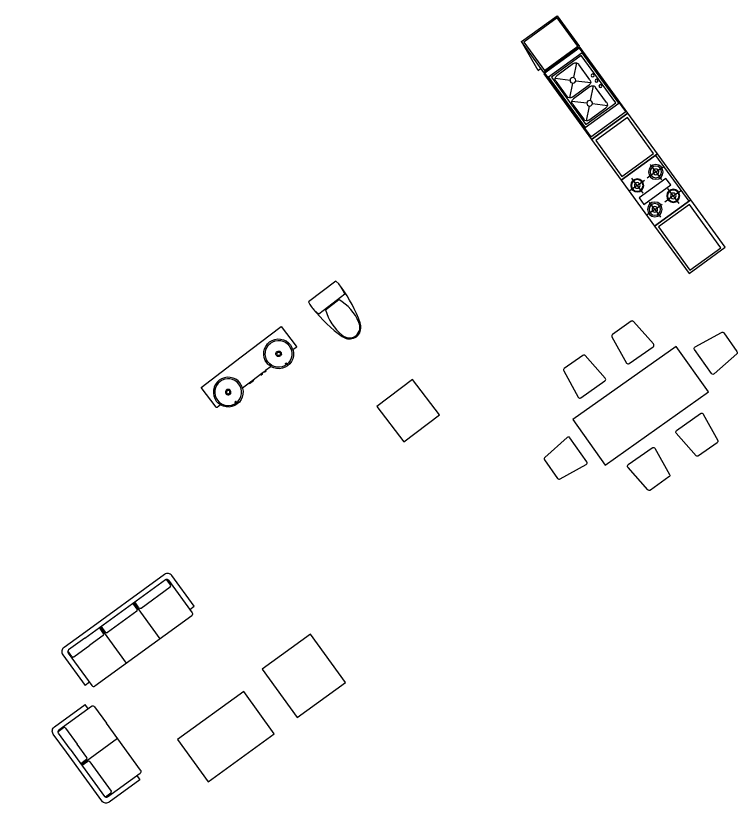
# Model space of a CAD drawing. Header units: inches. Extents: x -902 to 12417, y -2973 to 6117.
# Drawn here: x 108.05 to 117.76, y 36.6 to 47.2 of the extents above; entities that cross this region are included whole.
import ezdxf

# ---------------------------------------------------------------- set-up
doc = ezdxf.new("R2010")
doc.units = ezdxf.units.IN
doc.header["$MEASUREMENT"] = 0
doc.layers.add('ARREDAMENTO', color=255, linetype='Continuous')

# ---------------------------------------------------------------- blocks, each defined once
blk = doc.blocks.new('WCLOS-04')
at = {"linetype": 'Continuous'}
for p, q in [((0, 9.81), (0, -9.81)), ((9, 9.31), (9, -9.31)), ((9.41, -4.78), (9.41, 4.78))]:
    blk.add_line(p, q, dxfattribs=at)
blk.add_lwpolyline([(9, 9.31), (6.74, 9.82), (4.54, 10.06), (2.23, 10.06), (0, 9.81)])
for centre, radius, start, end in [((3.13, -70.97), 81.02, 72.7523, 88.7776), ((19.71, -19.92), 26.76, 75.2214, 112.6263), ((24.69, -1.03), 7.23, 43.1457, 75.2214), ((25, -0.54), 7.27, 20.4524, 72.7523), ((25.79, 0), 5.72, 316.8543, 43.1457), ((26.45, 0), 5.72, 339.5476, 20.4524), ((24.69, 1.03), 7.23, 284.7786, 316.8543), ((25, 0.54), 7.27, 287.2477, 339.5476), ((3.13, 70.97), 81.02, 271.2224, 287.2477), ((19.71, 19.92), 26.76, 247.3737, 284.7786)]:
    blk.add_arc(centre, radius, start, end)
for start, end in [(260.5377, 277.7399), (277.7399, 285.822)]:
    blk.add_arc((3.39, 10.5), 20.59, start, end, dxfattribs=at)
blk = doc.blocks.new('tavolo')
for points in [[(34.371, 38.846, -0.382162), (34.404, 38.845), (34.695, 38.567, -0.447008), (34.694, 38.53), (34.392, 38.277, -0.447008), (34.355, 38.282), (34.132, 38.617, -0.382162), (34.137, 38.65)], [(35.625, 38.791, 0.382162), (35.592, 38.796), (35.256, 38.573, 0.447008), (35.251, 38.536), (35.504, 38.234, 0.447008), (35.541, 38.233), (35.82, 38.524, 0.382162), (35.821, 38.557)], [(33.763, 38.337, -0.382162), (33.796, 38.336), (34.087, 38.057, -0.447008), (34.086, 38.02), (33.783, 37.767, -0.447008), (33.747, 37.772), (33.524, 38.108, -0.382162), (33.529, 38.141)], [(35.655, 37.313, 0.382162), (35.66, 37.346), (35.437, 37.682, 0.447008), (35.4, 37.687), (35.098, 37.434, 0.447008), (35.097, 37.397), (35.388, 37.118, 0.382162), (35.421, 37.117)], [(33.363, 36.897, -0.382162), (33.364, 36.93), (33.642, 37.221, -0.447008), (33.68, 37.22), (33.933, 36.918, -0.447008), (33.928, 36.881), (33.592, 36.658, -0.382162), (33.559, 36.663)], [(35.047, 36.804, 0.382162), (35.052, 36.837), (34.829, 37.172, 0.447008), (34.792, 37.177), (34.49, 36.924, 0.447008), (34.489, 36.887), (34.78, 36.609, 0.382162), (34.813, 36.608)]]:
    blk.add_lwpolyline(points, format="xyb", close=True)
blk.add_lwpolyline([(33.7, 37.469), (34.181, 36.894), (35.484, 37.985), (35.003, 38.56)], close=True)
blk = doc.blocks.new('cucina')
at = {"ltscale": 0.02}
for p, q in [((32.311, 34.659), (32.311, 35.259)), ((32.311, 35.259), (33.098, 35.259)), ((33.098, 35.259), (33.098, 34.659)), ((33.098, 34.659), (33.098, 35.259)), ((33.098, 35.259), (33.86, 35.259)), ((33.86, 35.227), (33.098, 35.227)), ((33.279, 35.101), (33.279, 35.22)), ((33.677, 35.101), (33.677, 35.22)), ((33.86, 35.259), (33.86, 34.659)), ((33.86, 34.659), (33.86, 35.259)), ((33.86, 35.259), (34.535, 35.259)), ((34.535, 35.259), (35.625, 35.259)), ((34.535, 35.259), (34.535, 34.659)), ((34.535, 34.659), (34.535, 35.259)), ((34.535, 35.259), (34.535, 34.659)), ((34.535, 35.259), (34.535, 34.659)), ((34.716, 35.24), (35.555, 35.24)), ((34.716, 34.682), (34.716, 35.24)), ((35.555, 35.24), (35.555, 34.682)), ((35.625, 35.259), (35.625, 34.659)), ((33.279, 35.101), (33.15, 35.101)), ((33.279, 35.101), (33.402, 35.101)), ((33.279, 35.101), (33.279, 34.959)), ((33.677, 35.101), (33.548, 35.101)), ((33.677, 35.101), (33.677, 34.959)), ((33.677, 35.101), (33.799, 35.101)), ((34.919, 34.951), (34.782, 35.099)), ((34.818, 35.113), (35.072, 35.113)), ((35.108, 35.099), (34.971, 34.951)), ((35.3, 34.951), (35.163, 35.099)), ((35.199, 35.113), (35.453, 35.113)), ((35.489, 35.099), (35.352, 34.951)), ((34.767, 34.783), (34.767, 35.063)), ((35.123, 35.063), (35.123, 34.783)), ((35.148, 34.783), (35.148, 35.063)), ((35.504, 35.063), (35.504, 34.783)), ((33.278, 34.794), (33.278, 34.913)), ((33.677, 34.792), (33.677, 34.912)), ((34.919, 34.895), (34.782, 34.747)), ((35.108, 34.747), (34.971, 34.895)), ((35.3, 34.895), (35.163, 34.747)), ((35.489, 34.747), (35.352, 34.895)), ((33.278, 34.794), (33.149, 34.794)), ((33.278, 34.794), (33.4, 34.794)), ((33.278, 34.794), (33.278, 34.652)), ((33.677, 34.792), (33.548, 34.792)), ((33.677, 34.792), (33.799, 34.792)), ((33.677, 34.792), (33.677, 34.65)), ((35.555, 34.682), (34.716, 34.682)), ((35.072, 34.732), (34.818, 34.732)), ((35.453, 34.732), (35.199, 34.732)), ((35.705, 34.624), (36.153, 34.67)), ((35.705, 34.624), (35.714, 34.67)), ((33.098, 34.659), (32.311, 34.659)), ((33.86, 34.659), (33.098, 34.659)), ((34.535, 34.659), (33.86, 34.659)), ((35.625, 34.659), (34.535, 34.659))]:
    blk.add_line(p, q, dxfattribs=at)
for points in [[(33.058, 35.207), (33.058, 34.696), (32.342, 34.696), (32.342, 35.207)], [(34.49, 35.222), (34.49, 34.696), (33.897, 34.696), (33.897, 35.222)], [(35.531, 34.715), (34.744, 34.715), (34.744, 35.211), (35.531, 35.211)], [(35.642, 35.261), (35.642, 34.67), (36.153, 34.67), (36.153, 35.261)], [(36.131, 35.246), (36.131, 34.691), (35.66, 34.691), (35.66, 35.246)], [(33.528, 35.159), (33.528, 34.716), (33.418, 34.716), (33.418, 35.159)]]:
    blk.add_lwpolyline(points, close=True, dxfattribs=at)
blk.add_lwpolyline([(35.625, 34.672), (34.571, 34.672), (34.571, 35.25), (35.625, 35.25)], dxfattribs=at)
for centre, radius in [((33.677, 35.101), 0.099), ((33.28, 35.101), 0.088), ((33.279, 35.101), 0.0778), ((33.279, 35.101), 0.0378), ((33.677, 35.101), 0.0778), ((33.677, 35.101), 0.0378), ((35.047, 35.177), 0.0201), ((35.135, 35.177), 0.0201), ((35.224, 35.177), 0.0201), ((33.278, 34.794), 0.099), ((34.945, 34.923), 0.0381), ((35.326, 34.923), 0.0381), ((33.278, 34.794), 0.0778), ((33.278, 34.794), 0.0378), ((33.677, 34.792), 0.0881), ((33.677, 34.792), 0.0778), ((33.677, 34.792), 0.0378)]:
    blk.add_circle(centre, radius, dxfattribs=at)
for centre, start, end in [((34.818, 35.063), 90, 180), ((35.072, 35.063), 0, 90), ((35.199, 35.063), 90, 180), ((35.453, 35.063), 0, 90), ((34.818, 34.783), 180, 270), ((35.072, 34.783), 270, 0), ((35.199, 34.783), 180, 270), ((35.453, 34.783), 270, 0)]:
    blk.add_arc(centre, 0.0508, start, end, dxfattribs=at)
blk = doc.blocks.new('laavabo')
for p, q in [((35.99, 42.839), (35.959, 42.814)), ((36.024, 42.857), (35.99, 42.839)), ((36.032, 42.839), (36.001, 42.822)), ((36.062, 42.869), (36.024, 42.857)), ((36.066, 42.849), (36.032, 42.839)), ((36.101, 42.873), (36.062, 42.869)), ((36.101, 42.853), (36.066, 42.849)), ((36.14, 42.869), (36.101, 42.873)), ((36.136, 42.849), (36.101, 42.853)), ((36.17, 42.839), (36.136, 42.849)), ((36.177, 42.857), (36.14, 42.869)), ((36.201, 42.822), (36.17, 42.839)), ((36.212, 42.839), (36.177, 42.857)), ((36.242, 42.814), (36.212, 42.839)), ((36.809, 42.814), (36.84, 42.839)), ((36.84, 42.839), (36.874, 42.857)), ((36.851, 42.822), (36.882, 42.839)), ((36.874, 42.857), (36.912, 42.869)), ((36.882, 42.839), (36.916, 42.849)), ((36.912, 42.869), (36.951, 42.873)), ((36.916, 42.849), (36.951, 42.853)), ((36.951, 42.873), (36.99, 42.869)), ((36.951, 42.853), (36.986, 42.849)), ((36.986, 42.849), (37.02, 42.839)), ((36.99, 42.869), (37.027, 42.857)), ((37.02, 42.839), (37.051, 42.822)), ((37.027, 42.857), (37.062, 42.839)), ((37.062, 42.839), (37.092, 42.814)), ((35.916, 42.749), (35.905, 42.712)), ((35.935, 42.784), (35.916, 42.749)), ((35.935, 42.741), (35.924, 42.708)), ((35.959, 42.814), (35.935, 42.784)), ((35.951, 42.773), (35.935, 42.741)), ((35.974, 42.8), (35.951, 42.773)), ((36.001, 42.822), (35.974, 42.8)), ((36.228, 42.8), (36.201, 42.822)), ((36.251, 42.773), (36.228, 42.8)), ((36.267, 42.784), (36.242, 42.814)), ((36.267, 42.741), (36.251, 42.773)), ((36.286, 42.749), (36.267, 42.784)), ((36.277, 42.708), (36.267, 42.741)), ((36.297, 42.712), (36.286, 42.749)), ((36.755, 42.712), (36.766, 42.749)), ((36.766, 42.749), (36.785, 42.784)), ((36.774, 42.708), (36.785, 42.741)), ((36.785, 42.784), (36.809, 42.814)), ((36.785, 42.741), (36.801, 42.773)), ((36.801, 42.773), (36.824, 42.8)), ((36.824, 42.8), (36.851, 42.822)), ((37.051, 42.822), (37.078, 42.8)), ((37.078, 42.8), (37.101, 42.773)), ((37.092, 42.814), (37.117, 42.784)), ((37.101, 42.773), (37.117, 42.741)), ((37.117, 42.784), (37.136, 42.749)), ((37.117, 42.741), (37.127, 42.708)), ((37.136, 42.749), (37.147, 42.712)), ((35.905, 42.712), (35.901, 42.673)), ((35.901, 42.673), (35.904, 42.643)), ((35.905, 42.634), (35.904, 42.643)), ((35.916, 42.598), (35.905, 42.634)), ((35.924, 42.708), (35.921, 42.673)), ((35.921, 42.673), (35.924, 42.637)), ((35.924, 42.637), (35.935, 42.604)), ((36.067, 42.69), (36.064, 42.678)), ((36.064, 42.678), (36.064, 42.667)), ((36.064, 42.667), (36.067, 42.656)), ((36.074, 42.699), (36.067, 42.69)), ((36.067, 42.656), (36.074, 42.646)), ((36.084, 42.706), (36.074, 42.699)), ((36.074, 42.646), (36.084, 42.639)), ((36.08, 42.683), (36.078, 42.676)), ((36.078, 42.676), (36.078, 42.669)), ((36.078, 42.669), (36.08, 42.662)), ((36.085, 42.689), (36.08, 42.683)), ((36.08, 42.662), (36.085, 42.656)), ((36.095, 42.71), (36.084, 42.706)), ((36.084, 42.639), (36.095, 42.636)), ((36.09, 42.693), (36.085, 42.689)), ((36.085, 42.656), (36.09, 42.652)), ((36.097, 42.695), (36.09, 42.693)), ((36.09, 42.652), (36.097, 42.65)), ((36.107, 42.71), (36.095, 42.71)), ((36.095, 42.636), (36.107, 42.636)), ((36.104, 42.695), (36.097, 42.695)), ((36.097, 42.65), (36.104, 42.65)), ((36.111, 42.693), (36.104, 42.695)), ((36.104, 42.65), (36.111, 42.652)), ((36.118, 42.706), (36.107, 42.71)), ((36.107, 42.636), (36.118, 42.639)), ((36.117, 42.689), (36.111, 42.693)), ((36.111, 42.652), (36.117, 42.656)), ((36.121, 42.683), (36.117, 42.689)), ((36.117, 42.656), (36.121, 42.662)), ((36.127, 42.699), (36.118, 42.706)), ((36.118, 42.639), (36.127, 42.646)), ((36.124, 42.676), (36.121, 42.683)), ((36.121, 42.662), (36.124, 42.669)), ((36.124, 42.669), (36.124, 42.676)), ((36.134, 42.69), (36.127, 42.699)), ((36.127, 42.646), (36.134, 42.656)), ((36.138, 42.678), (36.134, 42.69)), ((36.134, 42.656), (36.138, 42.667)), ((36.138, 42.667), (36.138, 42.678)), ((36.267, 42.604), (36.277, 42.637)), ((36.281, 42.673), (36.277, 42.708)), ((36.277, 42.637), (36.281, 42.673)), ((36.286, 42.598), (36.297, 42.634)), ((36.301, 42.673), (36.297, 42.712)), ((36.298, 42.643), (36.297, 42.634)), ((36.298, 42.643), (36.301, 42.673)), ((36.298, 42.643), (36.298, 42.643)), ((36.751, 42.673), (36.755, 42.712)), ((36.754, 42.643), (36.751, 42.673)), ((36.754, 42.643), (36.754, 42.643)), ((36.754, 42.643), (36.755, 42.634)), ((36.766, 42.598), (36.755, 42.634)), ((36.771, 42.673), (36.774, 42.708)), ((36.774, 42.637), (36.771, 42.673)), ((36.785, 42.604), (36.774, 42.637)), ((36.914, 42.678), (36.917, 42.69)), ((36.914, 42.667), (36.914, 42.678)), ((36.917, 42.656), (36.914, 42.667)), ((36.917, 42.69), (36.924, 42.699)), ((36.924, 42.646), (36.917, 42.656)), ((36.924, 42.699), (36.934, 42.706)), ((36.934, 42.639), (36.924, 42.646)), ((36.928, 42.676), (36.93, 42.683)), ((36.928, 42.669), (36.928, 42.676)), ((36.93, 42.662), (36.928, 42.669)), ((36.93, 42.683), (36.935, 42.689)), ((36.935, 42.656), (36.93, 42.662)), ((36.934, 42.706), (36.945, 42.71)), ((36.945, 42.636), (36.934, 42.639)), ((36.935, 42.689), (36.94, 42.693)), ((36.94, 42.652), (36.935, 42.656)), ((36.94, 42.693), (36.947, 42.695)), ((36.947, 42.65), (36.94, 42.652)), ((36.945, 42.71), (36.957, 42.71)), ((36.957, 42.636), (36.945, 42.636)), ((36.947, 42.695), (36.954, 42.695)), ((36.954, 42.65), (36.947, 42.65)), ((36.954, 42.695), (36.961, 42.693)), ((36.961, 42.652), (36.954, 42.65)), ((36.957, 42.71), (36.968, 42.706)), ((36.968, 42.639), (36.957, 42.636)), ((36.961, 42.693), (36.967, 42.689)), ((36.967, 42.656), (36.961, 42.652)), ((36.967, 42.689), (36.971, 42.683)), ((36.971, 42.662), (36.967, 42.656)), ((36.968, 42.706), (36.977, 42.699)), ((36.977, 42.646), (36.968, 42.639)), ((36.971, 42.683), (36.974, 42.676)), ((36.974, 42.669), (36.971, 42.662)), ((36.974, 42.676), (36.974, 42.669)), ((36.977, 42.699), (36.984, 42.69)), ((36.984, 42.656), (36.977, 42.646)), ((36.984, 42.69), (36.988, 42.678)), ((36.988, 42.667), (36.984, 42.656)), ((36.988, 42.678), (36.988, 42.667)), ((37.127, 42.637), (37.117, 42.604)), ((37.127, 42.708), (37.131, 42.673)), ((37.131, 42.673), (37.127, 42.637)), ((37.136, 42.598), (37.147, 42.634)), ((37.147, 42.712), (37.151, 42.673)), ((37.147, 42.634), (37.148, 42.643)), ((37.151, 42.673), (37.148, 42.643)), ((35.935, 42.604), (35.951, 42.573)), ((35.951, 42.573), (35.974, 42.545)), ((35.974, 42.545), (36.001, 42.523)), ((36.001, 42.523), (36.032, 42.506)), ((36.17, 42.506), (36.201, 42.523)), ((36.201, 42.523), (36.228, 42.545)), ((36.228, 42.545), (36.251, 42.573)), ((36.251, 42.573), (36.267, 42.604)), ((36.427, 42.598), (36.397, 42.598)), ((36.465, 42.598), (36.435, 42.598)), ((36.617, 42.598), (36.587, 42.598)), ((36.587, 42.587), (36.617, 42.587)), ((36.648, 42.598), (36.676, 42.598)), ((36.801, 42.573), (36.785, 42.604)), ((36.824, 42.545), (36.801, 42.573)), ((36.851, 42.523), (36.824, 42.545)), ((36.882, 42.506), (36.851, 42.523)), ((37.051, 42.523), (37.02, 42.506)), ((37.078, 42.545), (37.051, 42.523)), ((37.101, 42.573), (37.078, 42.545)), ((37.117, 42.604), (37.101, 42.573)), ((36.032, 42.506), (36.066, 42.496)), ((36.066, 42.496), (36.101, 42.493)), ((36.091, 42.509), (36.092, 42.51)), ((36.091, 42.508), (36.091, 42.509)), ((36.091, 42.508), (36.091, 42.506)), ((36.091, 42.506), (36.092, 42.505)), ((36.092, 42.51), (36.094, 42.511)), ((36.092, 42.505), (36.094, 42.504)), ((36.094, 42.511), (36.096, 42.512)), ((36.094, 42.504), (36.096, 42.503)), ((36.096, 42.512), (36.098, 42.512)), ((36.096, 42.503), (36.098, 42.503)), ((36.098, 42.512), (36.101, 42.513)), ((36.098, 42.503), (36.101, 42.503)), ((36.104, 42.512), (36.101, 42.513)), ((36.104, 42.503), (36.101, 42.503)), ((36.101, 42.493), (36.136, 42.496)), ((36.106, 42.512), (36.104, 42.512)), ((36.106, 42.503), (36.104, 42.503)), ((36.108, 42.511), (36.106, 42.512)), ((36.108, 42.504), (36.106, 42.503)), ((36.109, 42.51), (36.108, 42.511)), ((36.109, 42.505), (36.108, 42.504)), ((36.11, 42.509), (36.109, 42.51)), ((36.11, 42.506), (36.109, 42.505)), ((36.111, 42.508), (36.11, 42.509)), ((36.111, 42.508), (36.11, 42.506)), ((36.136, 42.496), (36.17, 42.506)), ((36.916, 42.496), (36.882, 42.506)), ((36.951, 42.493), (36.916, 42.496)), ((36.941, 42.509), (36.942, 42.51)), ((36.941, 42.508), (36.941, 42.509)), ((36.941, 42.508), (36.941, 42.506)), ((36.941, 42.506), (36.942, 42.505)), ((36.942, 42.51), (36.944, 42.511)), ((36.942, 42.505), (36.944, 42.504)), ((36.944, 42.511), (36.946, 42.512)), ((36.944, 42.504), (36.946, 42.503)), ((36.946, 42.512), (36.948, 42.512)), ((36.946, 42.503), (36.948, 42.503)), ((36.948, 42.512), (36.951, 42.513)), ((36.948, 42.503), (36.951, 42.503)), ((36.954, 42.512), (36.951, 42.513)), ((36.954, 42.503), (36.951, 42.503)), ((36.986, 42.496), (36.951, 42.493)), ((36.956, 42.512), (36.954, 42.512)), ((36.956, 42.503), (36.954, 42.503)), ((36.958, 42.511), (36.956, 42.512)), ((36.958, 42.504), (36.956, 42.503)), ((36.959, 42.51), (36.958, 42.511)), ((36.959, 42.505), (36.958, 42.504)), ((36.96, 42.509), (36.959, 42.51)), ((36.96, 42.506), (36.959, 42.505)), ((36.961, 42.508), (36.96, 42.509)), ((36.961, 42.508), (36.96, 42.506)), ((37.02, 42.506), (36.986, 42.496))]:
    blk.add_line(p, q)
blk.add_lwpolyline([(36.648, 42.587), (36.648, 42.598), (36.617, 42.598), (36.617, 42.587), (36.587, 42.587), (36.587, 42.598), (36.465, 42.598), (36.465, 42.587), (36.435, 42.587), (36.435, 42.598), (36.427, 42.598), (36.427, 42.587), (36.397, 42.587), (36.397, 42.598), (36.286, 42.598), (36.286, 42.596), (36.267, 42.561), (36.242, 42.531), (36.212, 42.506), (36.177, 42.488), (36.14, 42.476), (36.101, 42.473), (36.062, 42.476), (36.024, 42.488), (35.99, 42.506), (35.959, 42.531), (35.935, 42.561), (35.916, 42.596), (35.916, 42.598), (35.859, 42.598), (35.856, 42.598), (35.853, 42.601), (35.851, 42.605), (35.851, 42.61), (35.851, 42.943), (36.526, 42.943), (37.201, 42.943), (37.201, 42.61), (37.2, 42.605), (37.198, 42.601), (37.196, 42.598), (37.192, 42.598), (37.136, 42.598), (37.136, 42.596), (37.117, 42.561), (37.092, 42.531), (37.062, 42.506), (37.027, 42.488), (36.99, 42.476), (36.951, 42.473), (36.912, 42.476), (36.874, 42.488), (36.84, 42.506), (36.809, 42.531), (36.785, 42.561), (36.766, 42.596), (36.766, 42.598), (36.676, 42.598), (36.676, 42.587)], close=True)
blk = doc.blocks.new('divano')
at = {"linetype": 'ByBlock', "lineweight": -2}
for p, q in [((2080.931, 1148.419), (2080.931, 1148.509)), ((2081.457, 1148.419), (2081.457, 1148.515)), ((2081.472, 1147.915), (2081.472, 1148.515)), ((2081.487, 1148.419), (2081.487, 1148.515)), ((2082.013, 1148.419), (2082.013, 1148.515)), ((2082.028, 1147.915), (2082.028, 1148.515)), ((2082.043, 1148.419), (2082.043, 1148.515)), ((2082.568, 1148.419), (2082.568, 1148.509)), ((2080.951, 1148.399), (2081.215, 1148.399)), ((2081.437, 1148.399), (2081.215, 1148.399)), ((2081.993, 1148.399), (2081.507, 1148.399)), ((2082.063, 1148.399), (2082.548, 1148.399)), ((2080.916, 1148), (2080.846, 1148)), ((2082.583, 1148), (2082.654, 1148))]:
    blk.add_line(p, q, dxfattribs=at)
for p, q in [((2080.276, 1147.708), (2080.186, 1147.708)), ((2080.695, 1147.723), (2080.695, 1147.793)), ((2080.296, 1147.688), (2080.296, 1147.423)), ((2080.296, 1147.202), (2080.296, 1147.423)), ((2080.276, 1147.182), (2080.18, 1147.182)), ((2080.78, 1147.167), (2080.18, 1147.167)), ((2080.276, 1147.152), (2080.18, 1147.152)), ((2080.296, 1147.132), (2080.296, 1146.646)), ((2080.276, 1146.626), (2080.186, 1146.626)), ((2080.695, 1146.611), (2080.695, 1146.541))]:
    blk.add_line(p, q)
for points in [[(2082.654, 1148), (2082.654, 1148.509, 0.414214), (2082.584, 1148.579), (2081.215, 1148.579), (2080.916, 1148.579, 0.414214), (2080.846, 1148.509), (2080.846, 1148, 0.42137)], [(2081.215, 1148.515), (2080.946, 1148.515, 0.414214), (2080.916, 1148.485), (2080.916, 1147.945, 0.414214), (2080.946, 1147.915)], [(2081.215, 1148.515), (2082.553, 1148.515, -0.414214), (2082.583, 1148.485), (2082.583, 1147.945, -0.414214), (2082.553, 1147.915)], [(2082.553, 1147.915), (2080.946, 1147.915, -0.129153)]]:
    blk.add_lwpolyline(points, format="xyb", dxfattribs=at)
for points in [[(2080.695, 1146.541), (2080.186, 1146.541, -0.414214), (2080.116, 1146.611), (2080.116, 1147.423), (2080.116, 1147.723, -0.414214), (2080.186, 1147.793), (2080.695, 1147.793, -0.42137)], [(2080.18, 1147.423), (2080.18, 1147.693, -0.414214), (2080.21, 1147.723), (2080.75, 1147.723, -0.414214), (2080.78, 1147.693)], [(2080.78, 1147.693), (2080.78, 1147.423, -0.37482)], [(2080.18, 1147.423), (2080.18, 1146.641, 0.414214), (2080.21, 1146.611), (2080.75, 1146.611, 0.414214), (2080.78, 1146.641)], [(2080.78, 1146.641), (2080.78, 1147.423, 0.129153)]]:
    blk.add_lwpolyline(points, format="xyb")
for centre, start, end in [((2080.951, 1148.419), 180, 270), ((2081.437, 1148.419), 270, 0), ((2081.507, 1148.419), 180, 270), ((2081.993, 1148.419), 270, 0), ((2082.063, 1148.419), 180, 270), ((2082.548, 1148.419), 270, 0)]:
    blk.add_arc(centre, 0.02, start, end, dxfattribs=at)
for centre, start, end in [((2080.276, 1147.688), 0, 90), ((2080.276, 1147.202), 270, 0), ((2080.276, 1147.132), 0, 90), ((2080.276, 1146.646), 270, 0)]:
    blk.add_arc(centre, 0.02, start, end)

msp = doc.modelspace()

# ---------------------------------------------------------------- linework, layer by layer
at = {"layer": 'ARREDAMENTO'}
for points in [[(113.735, 41.837), (113.372, 42.315), (112.894, 41.952), (113.257, 41.474)], [(111.823, 37.775), (112.47, 38.245), (112, 38.892), (111.352, 38.422)], [(111.105, 38.122), (110.215, 37.476), (110.626, 36.909), (111.516, 37.556)]]:
    msp.add_lwpolyline(points, close=True, dxfattribs=at)

# ---------------------------------------------------------------- block references
at = {"layer": 'ARREDAMENTO', "xscale": -1, "rotation": 306.0000000000007}
msp.add_blockref('cucina', (108.036, -2.776), dxfattribs=at)
at = {"layer": 'ARREDAMENTO', "xscale": 0.0236842105263122, "yscale": 0.0236842105263122, "zscale": 0.0236842105263122, "rotation": 307.2345733556355}
msp.add_blockref('WCLOS-04', (112.159, 43.495), dxfattribs=at)
at = {"layer": 'ARREDAMENTO'}
for name, p, rotation in [('tavolo', (153.974, 76.758), 175.3467259559941), ('laavabo', (107.975, -13.675), 37.23457335563553), ('divano', (-899.686, -2113.637), 36)]:
    msp.add_blockref(name, p, dxfattribs=dict(at, rotation=rotation))

doc.saveas('drawing.dxf')
